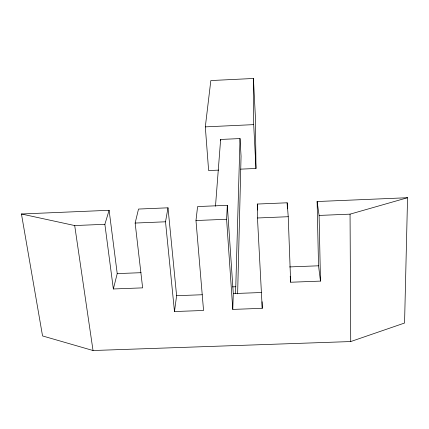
<?xml version="1.0" encoding="UTF-8"?>
<svg xmlns="http://www.w3.org/2000/svg" width="429" height="429" viewBox="0 0 429 429"><rect width="100%" height="100%" fill="white"/><g stroke="black" fill="none" stroke-linecap="round" stroke-linejoin="round"><path stroke-width="0.64" d="M290.219 276.244L290.653 282.239L320.484 281.108L318.527 265.798L317.117 201.528L407.55 197.721L404.563 323.032L350.729 341.554L93.029 350.52L42.546 335.939L21.45 213.991L109.111 210.296L117.219 273.605L113.353 288.974L142.632 287.864L135.146 223.053L138.513 209.057L168.007 207.813L176.609 295.699L174.48 311.545L203.555 310.478L195.978 220.533L197.592 206.569L227.322 205.314L233.29 293.575L232.775 309.406L262.232 308.322L262.108 301.732M237.634 293.838L241.06 156.22L240.015 138.567L220.635 139.452L215.487 206.252M235.248 293.425L235.778 286.744L240.015 138.567M232.775 309.406L226.598 219.262L227.322 205.314M218.629 170.115L208.623 170.554L205.314 126.871L210.832 80.555L253.421 78.48L255.443 118.034L255.979 168.468L240.637 169.144M174.48 311.545L165.514 221.793L168.007 207.813M113.353 288.974L104.874 224.303L109.111 210.296M317.117 201.528L319.096 215.433L350.053 214.151L407.55 197.721M205.314 126.871L253.695 124.63L253.421 78.48M262.232 308.322L257.475 217.986L257.298 204.048L287.162 202.794L288.234 216.709L290.653 282.239M21.45 213.991L74.7 225.557L104.874 224.303M135.146 223.053L165.514 221.793M195.978 220.533L226.598 219.262M257.475 217.986L288.234 216.709M117.219 273.605L141.05 272.683M289.548 266.924L318.527 265.798M232.454 286.872L235.778 286.744M176.609 295.699L202.252 294.739M233.29 293.575L261.266 292.524M74.7 225.557L93.029 350.52M220.635 139.452L220.726 140.755M253.695 124.63L255.979 168.468M257.298 204.048L257.614 210.038M287.162 202.794L287.387 208.805M319.096 215.433L320.484 281.108M350.053 214.151L350.729 341.554"/></g></svg>
